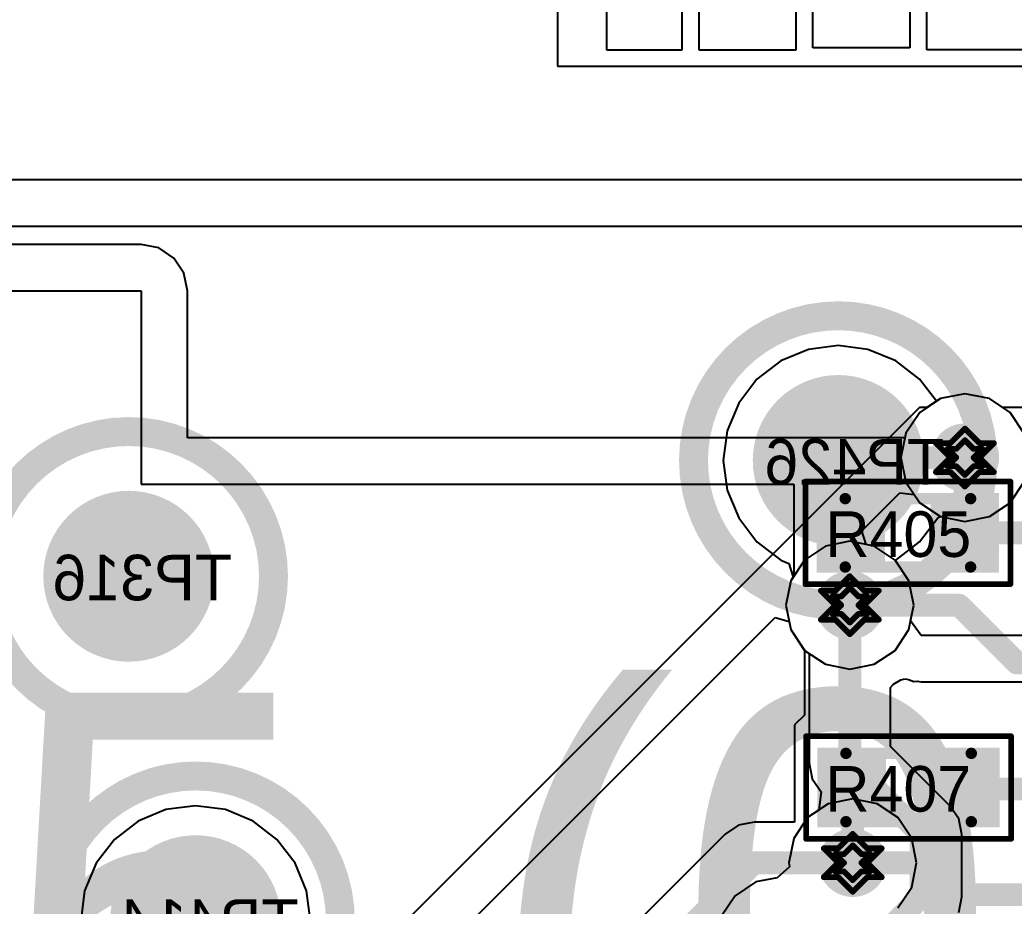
# Model space of a CAD drawing. Header units: millimetres. Extents: x 5 to 399, y 5 to 287.
# Drawn here: x 213.66 to 222.38, y 150.99 to 158.76 of the extents above; entities that cross this region are included whole.
import ezdxf

# ---------------------------------------------------------------- set-up
doc = ezdxf.new("R2010")
doc.units = ezdxf.units.MM
for name, color, linetype in [('BottomLayer', 5, 'Continuous'), ('BottomOverlay', 54, 'Continuous'), ('BottomPaste', 16, 'Continuous'), ('BottomSolder', 6, 'Continuous'), ('DrillDrawing', 1, 'Continuous'), ('DrillGuide', 244, 'Continuous'), ('Mechanical13', 56, 'Continuous'), ('Mechanical4', 56, 'Continuous'), ('MidLayer1', 16, 'Continuous'), ('MidLayer2', 76, 'Continuous'), ('MultiLayer', 9, 'Continuous'), ('TopLayer', 1, 'Continuous'), ('TopOverlay', 2, 'Continuous'), ('TopPaste', 8, 'Continuous'), ('TopSolder', 216, 'Continuous'), ('ViaHoleLayer', 16, 'Continuous')]:
    doc.layers.add(name, color=color, linetype=linetype)

# ---------------------------------------------------------------- blocks, each defined once
blk = doc.blocks.new('TP1_5MM_B_47')
at = {"layer": 'BottomLayer', "const_width": 0.7499985}
blk.add_lwpolyline([(-0.37499798, 0, 1), (0.37499798, 0, 1)], format="xyb", close=True, dxfattribs=at)
at = {"layer": 'BottomOverlay'}
for points, const_width in [([(1.27, 0, 1), (-1.27, 0, 1)], 0.254), ([(-1.3335, 0, 1), (-1.2065, 0, 1)], 0.127), ([(1.2065, 0, 1), (1.3335, 0, 1)], 0.127)]:
    blk.add_lwpolyline(points, format="xyb", close=True, dxfattribs=dict(at, const_width=const_width))
at = {"layer": 'BottomPaste', "const_width": 0.7499985}
blk.add_lwpolyline([(-0.37499798, 0, 1), (0.37499798, 0, 1)], format="xyb", close=True, dxfattribs=at)
at = {"layer": 'BottomSolder', "const_width": 0.7499985}
blk.add_lwpolyline([(-0.37499798, 0, 1), (0.37499798, 0, 1)], format="xyb", close=True, dxfattribs=at)
blk = doc.blocks.new('TP1_5MM_B_134')
at = {"layer": 'BottomLayer', "const_width": 0.7499985}
blk.add_lwpolyline([(-0.37499798, 0, 1), (0.37499798, 0, 1)], format="xyb", close=True, dxfattribs=at)
at = {"layer": 'BottomOverlay'}
for points, const_width in [([(1.27, 0, 1), (-1.27, 0, 1)], 0.254), ([(-1.3335, 0, 1), (-1.2065, 0, 1)], 0.127), ([(1.2065, 0, 1), (1.3335, 0, 1)], 0.127)]:
    blk.add_lwpolyline(points, format="xyb", close=True, dxfattribs=dict(at, const_width=const_width))
at = {"layer": 'BottomPaste', "const_width": 0.7499985}
blk.add_lwpolyline([(-0.37499798, 0, 1), (0.37499798, 0, 1)], format="xyb", close=True, dxfattribs=at)
at = {"layer": 'BottomSolder', "const_width": 0.7499985}
blk.add_lwpolyline([(-0.37499798, 0, 1), (0.37499798, 0, 1)], format="xyb", close=True, dxfattribs=at)
blk = doc.blocks.new('TP1_5MM_B_146')
at = {"layer": 'BottomLayer', "const_width": 0.7499985}
blk.add_lwpolyline([(-0.37499798, 0, 1), (0.37499798, 0, 1)], format="xyb", close=True, dxfattribs=at)
at = {"layer": 'BottomOverlay'}
for points, const_width in [([(1.27, 0, 1), (-1.27, 0, 1)], 0.254), ([(-1.3335, 0, 1), (-1.2065, 0, 1)], 0.127), ([(1.2065, 0, 1), (1.3335, 0, 1)], 0.127)]:
    blk.add_lwpolyline(points, format="xyb", close=True, dxfattribs=dict(at, const_width=const_width))
at = {"layer": 'BottomPaste', "const_width": 0.7499985}
blk.add_lwpolyline([(-0.37499798, 0, 1), (0.37499798, 0, 1)], format="xyb", close=True, dxfattribs=at)
at = {"layer": 'BottomSolder', "const_width": 0.7499985}
blk.add_lwpolyline([(-0.37499798, 0, 1), (0.37499798, 0, 1)], format="xyb", close=True, dxfattribs=at)
blk = doc.blocks.new('0402_R_248')
at = {"layer": 'Mechanical13', "const_width": 0.0999998}
for points in [[(0.55000144, 0.2999994), (-0.5499989, 0.30000194)], [(-0.5499989, 0.30000194), (-0.5499989, -0.29999686)], [(0.55000144, 0.2999994), (0.55000144, -0.29999432)], [(0.55000144, -0.29999432), (-0.5499989, -0.29999686)]]:
    blk.add_lwpolyline(points, dxfattribs=at)
at = {"layer": 'Mechanical13', "const_width": 0.0499999}
for points in [[(-0.57499758, 0.30000194, 1), (-0.52500022, 0.30000194, 1)], [(-0.57499758, 0.30000194, 1), (-0.52500022, 0.30000194, 1)], [(0.52500276, 0.2999994, 1), (0.57500012, 0.2999994, 1)], [(0.52500276, 0.2999994, 1), (0.57500012, 0.2999994, 1)], [(-0.57499758, -0.29999686, 1), (-0.52500022, -0.29999686, 1)], [(-0.57499758, -0.29999686, 1), (-0.52500022, -0.29999686, 1)], [(0.52500276, -0.29999432, 1), (0.57500012, -0.29999432, 1)], [(0.52500276, -0.29999432, 1), (0.57500012, -0.29999432, 1)]]:
    blk.add_lwpolyline(points, format="xyb", close=True, dxfattribs=at)
at = {"layer": 'TopLayer'}
for points in [[(-0.2499995, -0.29999686), (-0.2499995, 0.30000194), (-0.7499985, -0.29999686), (-0.7499985, 0.30000194)], [(0.75000104, -0.2999994), (0.75000104, 0.2999994), (0.25000204, -0.2999994), (0.25000204, 0.2999994)]]:
    blk.add_solid(points, dxfattribs=at)
at = {"layer": 'TopOverlay', "const_width": 0.0499999}
for points in [[(0.90000074, 0.4499991), (-0.90000074, 0.4499991)], [(-0.90000074, 0.4499991), (-0.90000074, -0.4499991)], [(0.90000074, 0.4499991), (0.90000074, -0.4499991)], [(0.90000074, -0.4499991), (-0.90000074, -0.4499991)]]:
    blk.add_lwpolyline(points, dxfattribs=at)
at = {"layer": 'TopOverlay', "const_width": 0.02499868}
for points in [[(-0.9125000799999999, 0.4499991, 1), (-0.8875014, 0.4499991, 1)], [(-0.9125000799999999, 0.4499991, 1), (-0.8875014, 0.4499991, 1)], [(0.8875014, 0.4499991, 1), (0.9125000799999999, 0.4499991, 1)], [(0.8875014, 0.4499991, 1), (0.9125000799999999, 0.4499991, 1)], [(-0.9125000799999999, -0.4499991, 1), (-0.8875014, -0.4499991, 1)], [(-0.9125000799999999, -0.4499991, 1), (-0.8875014, -0.4499991, 1)], [(0.8875014, -0.4499991, 1), (0.9125000799999999, -0.4499991, 1)], [(0.8875014, -0.4499991, 1), (0.9125000799999999, -0.4499991, 1)]]:
    blk.add_lwpolyline(points, format="xyb", close=True, dxfattribs=at)
at = {"layer": 'TopPaste'}
for points in [[(-0.2499995, -0.29999686), (-0.2499995, 0.30000194), (-0.7499985, -0.29999686), (-0.7499985, 0.30000194)], [(0.75000104, -0.2999994), (0.75000104, 0.2999994), (0.25000204, -0.2999994), (0.25000204, 0.2999994)]]:
    blk.add_solid(points, dxfattribs=at)
at = {"layer": 'TopSolder'}
for points in [[(-0.1999996, -0.34999676), (-0.1999996, 0.35000184), (-0.7999984, -0.34999676), (-0.7999984, 0.35000184)], [(0.8000009399999999, -0.3499993), (0.8000009399999999, 0.3499993), (0.20000214, -0.3499993), (0.20000214, 0.3499993)]]:
    blk.add_solid(points, dxfattribs=at)
blk = doc.blocks.new('0402_R_250')
at = {"layer": 'Mechanical13', "const_width": 0.0999998}
for points in [[(-0.5499989, 0.2999994), (-0.5499989, -0.29999432)], [(0.55000144, 0.2999994), (-0.5499989, 0.2999994)], [(0.55000144, 0.2999994), (0.55000144, -0.29999432)], [(0.55000144, -0.29999432), (-0.5499989, -0.29999432)]]:
    blk.add_lwpolyline(points, dxfattribs=at)
at = {"layer": 'Mechanical13', "const_width": 0.0499999}
for points in [[(-0.57499758, 0.2999994, 1), (-0.52500022, 0.2999994, 1)], [(-0.57499758, 0.2999994, 1), (-0.52500022, 0.2999994, 1)], [(0.52500276, 0.2999994, 1), (0.57500012, 0.2999994, 1)], [(0.52500276, 0.2999994, 1), (0.57500012, 0.2999994, 1)], [(-0.57499758, -0.29999432, 1), (-0.52500022, -0.29999432, 1)], [(-0.57499758, -0.29999432, 1), (-0.52500022, -0.29999432, 1)], [(0.52500276, -0.29999432, 1), (0.57500012, -0.29999432, 1)], [(0.52500276, -0.29999432, 1), (0.57500012, -0.29999432, 1)]]:
    blk.add_lwpolyline(points, format="xyb", close=True, dxfattribs=at)
at = {"layer": 'TopLayer'}
for points in [[(-0.2499995, -0.29999686), (-0.2499995, 0.30000194), (-0.7499985, -0.29999686), (-0.7499985, 0.30000194)], [(0.75000104, -0.2999994), (0.75000104, 0.2999994), (0.25000204, -0.2999994), (0.25000204, 0.2999994)]]:
    blk.add_solid(points, dxfattribs=at)
at = {"layer": 'TopOverlay', "const_width": 0.0499999}
for points in [[(0.90000074, 0.4499991), (-0.90000074, 0.44999656)], [(-0.90000074, 0.44999656), (-0.90000074, -0.4499991)], [(0.90000074, 0.4499991), (0.90000074, -0.4499991)], [(0.90000074, -0.4499991), (-0.90000074, -0.4499991)]]:
    blk.add_lwpolyline(points, dxfattribs=at)
at = {"layer": 'TopOverlay', "const_width": 0.02499868}
for points in [[(-0.9125000799999999, 0.44999656, 1), (-0.8875014, 0.44999656, 1)], [(-0.9125000799999999, 0.44999656, 1), (-0.8875014, 0.44999656, 1)], [(0.8875014, 0.4499991, 1), (0.9125000799999999, 0.4499991, 1)], [(0.8875014, 0.4499991, 1), (0.9125000799999999, 0.4499991, 1)], [(-0.9125000799999999, -0.4499991, 1), (-0.8875014, -0.4499991, 1)], [(-0.9125000799999999, -0.4499991, 1), (-0.8875014, -0.4499991, 1)], [(0.8875014, -0.4499991, 1), (0.9125000799999999, -0.4499991, 1)], [(0.8875014, -0.4499991, 1), (0.9125000799999999, -0.4499991, 1)]]:
    blk.add_lwpolyline(points, format="xyb", close=True, dxfattribs=at)
at = {"layer": 'TopPaste'}
for points in [[(-0.2499995, -0.29999686), (-0.2499995, 0.30000194), (-0.7499985, -0.29999686), (-0.7499985, 0.30000194)], [(0.75000104, -0.2999994), (0.75000104, 0.2999994), (0.25000204, -0.2999994), (0.25000204, 0.2999994)]]:
    blk.add_solid(points, dxfattribs=at)
at = {"layer": 'TopSolder'}
for points in [[(-0.1999996, -0.34999676), (-0.1999996, 0.35000184), (-0.7999984, -0.34999676), (-0.7999984, 0.35000184)], [(0.8000009399999999, -0.3499993), (0.8000009399999999, 0.3499993), (0.20000214, -0.3499993), (0.20000214, 0.3499993)]]:
    blk.add_solid(points, dxfattribs=at)
blk = doc.blocks.new('PQFN_8_MULTI_290')
at = {"layer": 'TopLayer'}
for p, q in [((2.66699746, 2.5859994), (-2.66700254, 2.58599686)), ((-2.66700254, 2.58599686), (-2.66699746, 1.77317654)), ((2.66699746, 1.7731994), (2.66699746, 2.5859994)), ((-2.66699746, 1.77317654), (-2.26059746, 1.77316638)), ((-2.26059746, 1.77316638), (-2.26063048, 1.44779238)), ((2.26059238, 1.77319686), (2.66699746, 1.7731994)), ((2.26059238, 1.44779746), (2.26059238, 1.77319686)), ((-2.26063048, 1.44779238), (-2.66700254, 1.4478)), ((-2.66700254, 1.4478), (-2.66700254, 0.78739746)), ((2.66699492, 1.4478), (2.26059238, 1.44779746)), ((2.66699238, 0.78739746), (2.66699492, 1.4478)), ((-2.66700254, 0.78739746), (-2.26057714, 0.78738222)), ((-2.26057714, 0.78738222), (-2.2604603, -0.50789332)), ((2.26059492, 0.78739492), (2.66699238, 0.78739746)), ((2.2606, -0.50800254), (2.26059492, 0.78739492)), ((-2.2604603, -0.50789332), (-2.61620254, -0.50788316)), ((-2.61620254, -0.50788316), (-2.61620254, -0.7620406399999999)), ((2.6162, -0.508), (2.2606, -0.50800254)), ((2.61619746, -0.7620025399999999), (2.6162, -0.508)), ((-2.61620254, -0.7620406399999999), (-2.26047046, -0.7620380999999999)), ((-2.26047046, -0.7620380999999999), (-2.26047046, -1.09217714)), ((2.26060508, -0.76200508), (2.61619746, -0.7620025399999999)), ((2.26060762, -1.09220508), (2.26060508, -0.76200508)), ((-2.26047046, -1.09217714), (-2.66700508, -1.0921746)), ((-2.66700508, -1.0921746), (-2.66700508, -1.75256952)), ((2.66696698, -1.09220508), (2.26060762, -1.09220508)), ((2.6669619, -1.75260254), (2.66696698, -1.09220508)), ((-2.66700508, -1.75256952), (-2.26046538, -1.75257206)), ((-2.26046538, -1.75257206), (-2.2604603, -2.03200254)), ((2.26052126, -2.03200254), (2.26052634, -1.75260762)), ((2.26052634, -1.75260762), (2.6669619, -1.75260254)), ((-2.2604603, -2.03200254), (2.26052126, -2.03200254))]:
    blk.add_line(p, q, dxfattribs=at)
for points in [[(-1.99999854, -1.74999904), (1.99999854, -1.74999904), (-1.99999854, 1.74999904), (1.99999854, 1.74999904)], [(-2.23000062, -4.10480002), (-1.57999938, -4.10480002), (-2.23000062, -2.85479998), (-1.57999938, -2.85479998)], [(-0.9600006199999999, -4.10480002), (-0.30999938, -4.10480002), (-0.9600006199999999, -2.85479998), (-0.30999938, -2.85479998)], [(0.30999938, -4.10480002), (0.9600006199999999, -4.10480002), (0.30999938, -2.85479998), (0.9600006199999999, -2.85479998)], [(2.23000062, -2.85479998), (1.57999938, -2.85479998), (2.23000062, -4.10480002), (1.57999938, -4.10480002)]]:
    blk.add_solid(points, dxfattribs=at)
at = {"layer": 'TopOverlay', "const_width": 0.127}
for points in [[(-2.4384, -2.2098), (-2.4384, -2.667)], [(2.4384, -2.2098), (2.4384, -2.667)], [(-1.9812, -2.667), (-2.4384, -2.667)], [(2.4384, -2.667), (1.9812, -2.667)]]:
    blk.add_lwpolyline(points, dxfattribs=at)
at = {"layer": 'TopOverlay', "const_width": 0.0635}
for points in [[(-2.47015, -2.2098, 1), (-2.40665, -2.2098, 1)], [(2.40665, -2.2098, 1), (2.47015, -2.2098, 1)], [(-2.47015, -2.667, 1), (-2.40665, -2.667, 1)], [(-2.47015, -2.667, 1), (-2.40665, -2.667, 1)], [(-2.01295, -2.667, 1), (-1.94945, -2.667, 1)], [(1.94945, -2.667, 1), (2.01295, -2.667, 1)], [(2.40665, -2.667, 1), (2.47015, -2.667, 1)], [(2.40665, -2.667, 1), (2.47015, -2.667, 1)]]:
    blk.add_lwpolyline(points, format="xyb", close=True, dxfattribs=at)
at = {"layer": 'TopPaste'}
for p, q in [((0.57500012, 1.59440372), (0.57500012, 2.44440456)), ((0.57500012, 2.44440456), (1.42500096, 2.44440456)), ((1.42500096, 2.44440456), (1.42500096, 1.59440372)), ((1.57500066, 1.59440372), (1.57500066, 2.44440456)), ((1.57500066, 2.44440456), (2.2352, 2.44440456)), ((2.2352, 2.44440456), (2.2352, 1.59440372)), ((-1.57500066, 2.44200426), (-2.2352, 2.44200426)), ((-2.2352, 2.44200426), (-2.2352, 1.59200342)), ((-1.57500066, 1.59200342), (-1.57500066, 2.44200426)), ((-1.42499842, 1.59200342), (-1.42499842, 2.44200426)), ((-1.42499842, 2.44200426), (-0.57499758, 2.44200426)), ((-0.57499758, 2.44200426), (-0.57499758, 1.59200342)), ((-0.4250004199999999, 1.5750032), (-0.4250004199999999, 2.42500404)), ((-0.4250004199999999, 2.42500404), (0.4250004199999999, 2.42500404)), ((0.4250004199999999, 2.42500404), (0.4250004199999999, 1.5750032)), ((-2.2352, 1.59200342), (-1.57500066, 1.59200342)), ((-0.57499758, 1.59200342), (-1.42499842, 1.59200342)), ((0.4250004199999999, 1.5750032), (-0.4250004199999999, 1.5750032)), ((1.42500096, 1.59440372), (0.57500012, 1.59440372)), ((2.2352, 1.59440372), (1.57500066, 1.59440372)), ((-1.57500066, 1.47440396), (-2.2352, 1.47440396)), ((-2.2352, 1.47440396), (-2.2352, 0.62440312)), ((-1.57500066, 0.62440312), (-1.57500066, 1.47440396)), ((-1.4250035, 1.42500096), (-0.5750026599999999, 1.42500096)), ((-1.4250035, 0.57500012), (-1.4250035, 1.42500096)), ((-0.5750026599999999, 1.42500096), (-0.5750026599999999, 0.57500012)), ((-0.42500296, 1.44440148), (0.4249978799999999, 1.44440148)), ((-0.42500296, 0.59440064), (-0.42500296, 1.44440148)), ((0.4249978799999999, 1.44440148), (0.4249978799999999, 0.59440064)), ((0.57499758, 1.44440148), (1.42499842, 1.44440148)), ((0.57499758, 0.59440064), (0.57499758, 1.44440148)), ((1.42499842, 1.44440148), (1.42499842, 0.59440064)), ((1.57500066, 0.5750026599999999), (1.57500066, 1.4250035)), ((1.57500066, 1.4250035), (2.2352, 1.4250035)), ((2.2352, 1.4250035), (2.2352, 0.5750026599999999)), ((-2.2352, 0.62440312), (-1.57500066, 0.62440312)), ((-0.5750026599999999, 0.57500012), (-1.4250035, 0.57500012)), ((0.4249978799999999, 0.59440064), (-0.42500296, 0.59440064)), ((1.42499842, 0.59440064), (0.57499758, 0.59440064)), ((2.2352, 0.5750026599999999), (1.57500066, 0.5750026599999999)), ((-1.57500066, 0.42500296), (-2.2352, 0.42500296)), ((-2.2352, 0.42500296), (-2.2352, -0.4249978799999999)), ((-1.57500066, -0.4249978799999999), (-1.57500066, 0.42500296)), ((-1.4250035, 0.4250004199999999), (-0.5750026599999999, 0.4250004199999999)), ((-1.4250035, -0.4250004199999999), (-1.4250035, 0.4250004199999999)), ((-0.5750026599999999, 0.4250004199999999), (-0.5750026599999999, -0.4250004199999999)), ((-0.42500296, 0.4250004199999999), (0.4249978799999999, 0.4250004199999999)), ((-0.42500296, -0.4250004199999999), (-0.42500296, 0.4250004199999999)), ((0.4249978799999999, 0.4250004199999999), (0.4249978799999999, -0.4250004199999999)), ((0.57499758, 0.4250004199999999), (1.42499842, 0.4250004199999999)), ((0.57499758, -0.4250004199999999), (0.57499758, 0.4250004199999999)), ((1.42499842, 0.4250004199999999), (1.42499842, -0.4250004199999999)), ((1.57500066, -0.4249978799999999), (1.57500066, 0.42500296)), ((1.57500066, 0.42500296), (2.2352, 0.42500296)), ((2.2352, 0.42500296), (2.2352, -0.4249978799999999)), ((-2.2352, -0.4249978799999999), (-1.57500066, -0.4249978799999999)), ((-0.5750026599999999, -0.4250004199999999), (-1.4250035, -0.4250004199999999)), ((0.4249978799999999, -0.4250004199999999), (-0.42500296, -0.4250004199999999)), ((1.42499842, -0.4250004199999999), (0.57499758, -0.4250004199999999)), ((2.2352, -0.4249978799999999), (1.57500066, -0.4249978799999999)), ((-1.57500066, -0.57499504), (-2.2352, -0.57499504)), ((-2.2352, -0.57499504), (-2.2352, -1.42499588)), ((-1.57500066, -1.42499588), (-1.57500066, -0.57499504)), ((-1.4250035, -0.57500012), (-0.5750026599999999, -0.57500012)), ((-1.4250035, -1.42500096), (-1.4250035, -0.57500012)), ((-0.5750026599999999, -0.57500012), (-0.5750026599999999, -1.42500096)), ((-0.42500296, -0.57500012), (0.4249978799999999, -0.57500012)), ((-0.42500296, -1.42500096), (-0.42500296, -0.57500012)), ((0.4249978799999999, -0.57500012), (0.4249978799999999, -1.42500096)), ((0.57499758, -0.57500012), (1.42499842, -0.57500012)), ((0.57499758, -1.42500096), (0.57499758, -0.57500012)), ((1.42499842, -0.57500012), (1.42499842, -1.42500096)), ((1.57500066, -1.42499588), (1.57500066, -0.57499504)), ((1.57500066, -0.57499504), (2.2352, -0.57499504)), ((2.2352, -0.57499504), (2.2352, -1.42499588)), ((-2.2352, -1.42499588), (-1.57500066, -1.42499588)), ((-0.5750026599999999, -1.42500096), (-1.4250035, -1.42500096)), ((0.4249978799999999, -1.42500096), (-0.42500296, -1.42500096)), ((1.42499842, -1.42500096), (0.57499758, -1.42500096)), ((2.2352, -1.42499588), (1.57500066, -1.42499588)), ((-1.57500066, -1.57499812), (-2.2352, -1.57499812)), ((-2.2352, -1.57499812), (-2.2352, -2.0066)), ((-1.57500066, -2.0066), (-1.57500066, -1.57499812)), ((-0.5750026599999999, -1.57499812), (-1.4250035, -1.57499812)), ((-1.4250035, -1.57499812), (-1.4250035, -2.0066)), ((-0.5750026599999999, -2.0066), (-0.5750026599999999, -1.57499812)), ((0.4249978799999999, -1.57499812), (-0.42500296, -1.57499812)), ((-0.42500296, -1.57499812), (-0.42500296, -2.0066)), ((0.4249978799999999, -2.0066), (0.4249978799999999, -1.57499812)), ((1.42499842, -1.57499812), (0.57499758, -1.57499812)), ((0.57499758, -1.57499812), (0.57499758, -2.0066)), ((1.42499842, -2.0066), (1.42499842, -1.57499812)), ((1.57500066, -2.0066), (1.57500066, -1.57499812)), ((1.57500066, -1.57499812), (2.2352, -1.57499812)), ((2.2352, -1.57499812), (2.2352, -2.0066)), ((-2.2352, -2.0066), (-1.57500066, -2.0066)), ((-1.4250035, -2.0066), (-0.5750026599999999, -2.0066)), ((-0.42500296, -2.0066), (0.4249978799999999, -2.0066)), ((0.57499758, -2.0066), (1.42499842, -2.0066)), ((2.2352, -2.0066), (1.57500066, -2.0066))]:
    blk.add_line(p, q, dxfattribs=at)
for points in [[(-2.20000068, -4.074800079999999), (-1.60999932, -4.074800079999999), (-2.20000068, -2.88479992), (-1.60999932, -2.88479992)], [(-0.9300006799999999, -4.074800079999999), (-0.33999932, -4.074800079999999), (-0.9300006799999999, -2.88479992), (-0.33999932, -2.88479992)], [(0.33999932, -4.074800079999999), (0.9300006799999999, -4.074800079999999), (0.33999932, -2.88479992), (0.9300006799999999, -2.88479992)], [(2.20000068, -2.88479992), (1.60999932, -2.88479992), (2.20000068, -4.074800079999999), (1.60999932, -4.074800079999999)]]:
    blk.add_solid(points, dxfattribs=at)
at = {"layer": 'TopSolder'}
for points in [[(-1.99999854, -1.74999904), (1.99999854, -1.74999904), (-1.99999854, 1.74999904), (1.99999854, 1.74999904)], [(-2.28000052, -4.154799919999999), (-1.52999948, -4.154799919999999), (-2.28000052, -2.80480008), (-1.52999948, -2.80480008)], [(-1.01000052, -4.154799919999999), (-0.25999948, -4.154799919999999), (-1.01000052, -2.80480008), (-0.25999948, -2.80480008)], [(0.25999948, -4.154799919999999), (1.01000052, -4.154799919999999), (0.25999948, -2.80480008), (1.01000052, -2.80480008)], [(2.28000052, -2.80480008), (1.52999948, -2.80480008), (2.28000052, -4.154799919999999), (1.52999948, -4.154799919999999)]]:
    blk.add_solid(points, dxfattribs=at)

msp = doc.modelspace()

# ---------------------------------------------------------------- linework, layer by layer
at = {"layer": 'BottomLayer'}
for p, q in [((239.17679622, 157.36118896), (211.92403132, 157.36119404)), ((211.92403132, 156.95335894), (234.71240078, 156.95335386)), ((220.83799876, 155.90602296), (220.57694772, 155.87165422)), ((221.0990498, 155.87165422), (220.83799876, 155.90602296)), ((220.57694772, 155.87165422), (220.3336843, 155.77089242)), ((221.34231322, 155.77089242), (221.0990498, 155.87165422)), ((220.3336843, 155.77089242), (220.12479216, 155.61060318)), ((221.55120536, 155.61060318), (221.34231322, 155.77089242)), ((220.12479216, 155.61060318), (219.96450292, 155.4017085)), ((221.69950834, 155.4173295), (221.55120536, 155.61060318)), ((221.94936814, 155.48357524), (221.73476862, 155.440888)), ((222.16396766, 155.440888), (221.94936814, 155.48357524)), ((219.96450292, 155.4017085), (219.86374112, 155.15844762)), ((221.73476862, 155.440888), (221.69950834, 155.4173295)), ((222.34589516, 155.31932868), (222.16396766, 155.440888)), ((222.46745448, 155.13740118), (222.34589516, 155.31932868)), ((219.86374112, 155.15844762), (219.82937238, 154.89739658)), ((219.82937238, 154.89739658), (219.86374112, 154.63634554)), ((222.34589516, 154.52627464), (222.46745448, 154.70820214)), ((219.86374112, 154.63634554), (219.96450292, 154.39308466)), ((222.16396766, 154.40471532), (222.34589516, 154.52627464)), ((219.96450292, 154.39308466), (220.12479216, 154.18418998)), ((221.55120536, 154.18418998), (221.7114946, 154.39308466)), ((221.7114946, 154.39308466), (221.71365868, 154.39830944)), ((221.71365868, 154.39830944), (221.73477116, 154.40471532)), ((221.73477116, 154.40471532), (221.94936814, 154.36202808)), ((221.94936814, 154.36202808), (222.16396766, 154.40471532)), ((220.12479216, 154.18418998), (220.3336843, 154.02390074)), ((221.34231576, 154.02390074), (221.55120536, 154.18418998)), ((220.3336843, 154.02390074), (220.40519292, 153.9942818)), ((220.40519292, 153.9942818), (220.44206102, 153.87274788)), ((221.3403879, 154.01754566), (221.34231576, 154.02390074)), ((221.4576851, 153.8419961), (221.3403879, 154.01754566)), ((220.42151242, 153.8419961), (220.37882518, 153.62739658)), ((220.44206102, 153.87274788), (220.42151242, 153.8419961)), ((221.50037234, 153.62739658), (221.4576851, 153.8419961)), ((220.37882518, 153.62739658), (220.42151242, 153.41279706)), ((221.47280318, 153.4887964), (221.50037234, 153.62739658)), ((221.56472324, 153.36179386), (221.47280318, 153.4887964)), ((220.42151242, 153.41279706), (220.54307174, 153.23086956)), ((223.33376974, 153.36179386), (221.56472324, 153.36179386)), ((220.54307174, 153.23086956), (220.58274146, 153.20436212)), ((220.58274146, 153.20436212), (220.58274146, 152.24072168)), ((221.29645606, 152.9049901), (221.32164016, 152.93402484)), ((221.32164016, 152.93402484), (221.38653208, 152.97204356)), ((221.38653208, 152.97204356), (221.4234586, 152.98205624)), ((221.4234586, 152.98205624), (221.45544228, 152.97569608)), ((221.45544228, 152.97569608), (221.50018946, 152.95909464)), ((221.50018946, 152.95909464), (221.53276496, 152.96031638)), ((221.53276496, 152.96031638), (221.56472324, 152.95395876)), ((221.56472324, 152.95395876), (223.2394824, 152.95395876)), ((221.29645606, 152.38853698), (221.29645606, 152.9049901)), ((221.81733386, 151.86765918), (221.29645606, 152.38853698)), ((220.58274146, 152.24072168), (220.60990676, 152.10415858)), ((220.60990676, 152.10415858), (220.68726246, 151.98838792)), ((220.68726246, 151.98838792), (220.66692976, 151.8291096)), ((214.93814772, 151.83305422), (214.6948843, 151.73229242)), ((215.19919876, 151.86742296), (214.93814772, 151.83305422)), ((215.4602498, 151.83305422), (215.19919876, 151.86742296)), ((215.70351322, 151.73229242), (215.4602498, 151.83305422)), ((220.66692976, 151.8291096), (220.56847174, 151.7633236)), ((221.89468956, 151.75188598), (221.81733386, 151.86765918)), ((214.6948843, 151.73229242), (214.48599216, 151.57200318)), ((215.91240536, 151.57200318), (215.70351322, 151.73229242)), ((220.56847174, 151.7633236), (220.44691242, 151.5813961)), ((221.92185486, 151.61532288), (221.89468956, 151.75188598)), ((214.48599216, 151.57200318), (214.32570292, 151.3631085)), ((216.0726946, 151.3631085), (215.91240536, 151.57200318)), ((220.44691242, 151.5813961), (220.40422518, 151.36679658)), ((221.92185486, 151.06747028), (221.92185486, 151.61532288)), ((214.32570292, 151.3631085), (214.22494112, 151.11984762)), ((216.1734564, 151.11984762), (216.0726946, 151.3631085)), ((220.40422518, 151.36679658), (220.41128384, 151.33131278)), ((220.41128384, 151.33131278), (220.30076336, 151.23595356)), ((220.11539924, 151.19908292), (219.93347174, 151.0775236)), ((220.30076336, 151.23595356), (220.11539924, 151.19908292)), ((214.22494112, 151.11984762), (214.19057238, 150.85879658)), ((216.20782514, 150.85879658), (216.1734564, 151.11984762)), ((219.93347174, 151.0775236), (219.81191242, 150.8955961)), ((221.89468956, 150.93090718), (221.92185486, 151.06747028))]:
    msp.add_line(p, q, dxfattribs=at)
for points, const_width in [([(221.79936844, 154.92280166, 1), (222.09936784, 154.92280166, 1)], 0.2999994), ([(220.88959886, 154.89739658, 1), (220.98959866, 154.89739658, 1)], 0.0999998), ([(220.91500394, 154.92280166, 1), (221.01500374, 154.92280166, 1)], 0.0999998), ([(220.91500394, 154.92280166, 1), (221.01500374, 154.92280166, 1)], 0.0999998), ([(221.89936824, 154.92280166, 1), (221.99936804, 154.92280166, 1)], 0.0999998), ([(220.78959906, 153.62739658, 1), (221.08959846, 153.62739658, 1)], 0.2999994), ([(220.88959886, 153.62739658, 1), (220.98959866, 153.62739658, 1)], 0.0999998), ([(220.88959886, 152.24072168, 1), (220.98959866, 152.24072168, 1)], 0.0999998), ([(220.88959886, 152.24072168, 1), (220.98959866, 152.24072168, 1)], 0.0999998), ([(221.51499766, 151.61532288, 1), (221.61499746, 151.61532288, 1)], 0.0999998), ([(221.51499766, 151.61532288, 1), (221.61499746, 151.61532288, 1)], 0.0999998), ([(220.81499906, 151.36679658, 1), (221.11499846, 151.36679658, 1)], 0.2999994), ([(221.51499766, 151.06747028, 1), (221.61499746, 151.06747028, 1)], 0.0999998), ([(221.51499766, 151.06747028, 1), (221.61499746, 151.06747028, 1)], 0.0999998)]:
    msp.add_lwpolyline(points, format="xyb", close=True, dxfattribs=dict(at, const_width=const_width))
at = {"layer": 'BottomLayer', "const_width": 0.1999996}
for points in [[(220.93959876, 154.89739658), (220.96500384, 154.92280166)], [(220.96500384, 154.92280166), (221.94936814, 154.92280166)], [(220.93959876, 152.24072168), (220.93959876, 153.62739658)], [(220.93959876, 152.24072168), (221.56499756, 151.61532288)], [(221.56499756, 151.06747028), (221.56499756, 151.61532288)], [(220.57852506, 150.08099778), (221.56499756, 151.06747028)]]:
    msp.add_lwpolyline(points, dxfattribs=at)
at = {"layer": 'DrillDrawing', "const_width": 0.0508}
for points in [[(221.82236814, 155.04980166), (221.94936814, 155.17680166)], [(221.94936814, 155.17680166), (222.07636814, 155.04980166)], [(221.69536814, 155.04980166), (221.82236814, 154.92280166)], [(221.69536814, 155.04980166), (221.82236814, 155.04980166)], [(221.87316814, 154.99900166), (221.94936814, 155.07520166)], [(221.94936814, 155.07520166), (222.02556814, 154.99900166)], [(222.07636814, 155.04980166), (222.20336814, 155.04980166)], [(222.07636814, 154.92280166), (222.20336814, 155.04980166)], [(221.69536814, 154.79580166), (221.82236814, 154.92280166)], [(221.79696814, 154.99900166), (221.87316814, 154.92280166)], [(221.79696814, 154.99900166), (221.87316814, 154.99900166)], [(221.79696814, 154.84660166), (221.87316814, 154.92280166)], [(222.02556814, 154.99900166), (222.10176814, 154.99900166)], [(222.02556814, 154.92280166), (222.10176814, 154.99900166)], [(222.02556814, 154.92280166), (222.10176814, 154.84660166)], [(222.07636814, 154.92280166), (222.20336814, 154.79580166)], [(221.79696814, 154.84660166), (221.87316814, 154.84660166)], [(221.87316814, 154.84660166), (221.94936814, 154.77040166)], [(221.94936814, 154.77040166), (222.02556814, 154.84660166)], [(222.02556814, 154.84660166), (222.10176814, 154.84660166)], [(221.69536814, 154.79580166), (221.82236814, 154.79580166)], [(221.82236814, 154.79580166), (221.94936814, 154.66880166)], [(221.94936814, 154.66880166), (222.07636814, 154.79580166)], [(222.07636814, 154.79580166), (222.20336814, 154.79580166)], [(220.81259876, 153.75439658), (220.93959876, 153.88139658)], [(220.93959876, 153.88139658), (221.06659876, 153.75439658)], [(220.68559876, 153.75439658), (220.81259876, 153.62739658)], [(220.68559876, 153.75439658), (220.81259876, 153.75439658)], [(220.78719876, 153.70359658), (220.86339876, 153.62739658)], [(220.78719876, 153.70359658), (220.86339876, 153.70359658)], [(220.86339876, 153.70359658), (220.93959876, 153.77979658)], [(220.93959876, 153.77979658), (221.01579876, 153.70359658)], [(221.01579876, 153.70359658), (221.09199876, 153.70359658)], [(221.01579876, 153.62739658), (221.09199876, 153.70359658)], [(221.06659876, 153.75439658), (221.19359876, 153.75439658)], [(221.06659876, 153.62739658), (221.19359876, 153.75439658)], [(220.68559876, 153.50039658), (220.81259876, 153.62739658)], [(220.78719876, 153.55119658), (220.86339876, 153.62739658)], [(221.01579876, 153.62739658), (221.09199876, 153.55119658)], [(221.06659876, 153.62739658), (221.19359876, 153.50039658)], [(220.78719876, 153.55119658), (220.86339876, 153.55119658)], [(220.86339876, 153.55119658), (220.93959876, 153.47499658)], [(220.93959876, 153.47499658), (221.01579876, 153.55119658)], [(221.01579876, 153.55119658), (221.09199876, 153.55119658)], [(220.68559876, 153.50039658), (220.81259876, 153.50039658)], [(220.81259876, 153.50039658), (220.93959876, 153.37339658)], [(220.93959876, 153.37339658), (221.06659876, 153.50039658)], [(221.06659876, 153.50039658), (221.19359876, 153.50039658)], [(220.83799876, 151.49379658), (220.96499876, 151.62079658)], [(220.96499876, 151.62079658), (221.09199876, 151.49379658)], [(220.88879876, 151.44299658), (220.96499876, 151.51919658)], [(220.96499876, 151.51919658), (221.04119876, 151.44299658)], [(220.71099876, 151.49379658), (220.83799876, 151.36679658)], [(220.71099876, 151.49379658), (220.83799876, 151.49379658)], [(220.81259876, 151.44299658), (220.88879876, 151.36679658)], [(220.81259876, 151.44299658), (220.88879876, 151.44299658)], [(221.04119876, 151.44299658), (221.11739876, 151.44299658)], [(221.04119876, 151.36679658), (221.11739876, 151.44299658)], [(221.09199876, 151.49379658), (221.21899876, 151.49379658)], [(221.09199876, 151.36679658), (221.21899876, 151.49379658)], [(220.71099876, 151.23979658), (220.83799876, 151.36679658)], [(220.81259876, 151.29059658), (220.88879876, 151.36679658)], [(221.04119876, 151.36679658), (221.11739876, 151.29059658)], [(221.09199876, 151.36679658), (221.21899876, 151.23979658)], [(220.81259876, 151.29059658), (220.88879876, 151.29059658)], [(220.88879876, 151.29059658), (220.96499876, 151.21439658)], [(220.96499876, 151.21439658), (221.04119876, 151.29059658)], [(221.04119876, 151.29059658), (221.11739876, 151.29059658)], [(220.71099876, 151.23979658), (220.83799876, 151.23979658)], [(220.83799876, 151.23979658), (220.96499876, 151.11279658)], [(220.96499876, 151.11279658), (221.09199876, 151.23979658)], [(221.09199876, 151.23979658), (221.21899876, 151.23979658)]]:
    msp.add_lwpolyline(points, dxfattribs=at)
at = {"layer": 'DrillDrawing', "const_width": 0.0254}
for points in [[(221.93666814, 155.17680166, 1), (221.96206814, 155.17680166, 1)], [(221.93666814, 155.17680166, 1), (221.96206814, 155.17680166, 1)], [(221.68266814, 155.04980166, 1), (221.70806814, 155.04980166, 1)], [(221.68266814, 155.04980166, 1), (221.70806814, 155.04980166, 1)], [(221.80966814, 155.04980166, 1), (221.83506814, 155.04980166, 1)], [(221.80966814, 155.04980166, 1), (221.83506814, 155.04980166, 1)], [(221.93666814, 155.07520166, 1), (221.96206814, 155.07520166, 1)], [(221.93666814, 155.07520166, 1), (221.96206814, 155.07520166, 1)], [(222.06366814, 155.04980166, 1), (222.08906814, 155.04980166, 1)], [(222.06366814, 155.04980166, 1), (222.08906814, 155.04980166, 1)], [(222.19066814, 155.04980166, 1), (222.21606814, 155.04980166, 1)], [(222.19066814, 155.04980166, 1), (222.21606814, 155.04980166, 1)], [(221.78426814, 154.99900166, 1), (221.80966814, 154.99900166, 1)], [(221.78426814, 154.99900166, 1), (221.80966814, 154.99900166, 1)], [(221.80966814, 154.92280166, 1), (221.83506814, 154.92280166, 1)], [(221.80966814, 154.92280166, 1), (221.83506814, 154.92280166, 1)], [(221.86046814, 154.99900166, 1), (221.88586814, 154.99900166, 1)], [(221.86046814, 154.99900166, 1), (221.88586814, 154.99900166, 1)], [(221.86046814, 154.92280166, 1), (221.88586814, 154.92280166, 1)], [(221.86046814, 154.92280166, 1), (221.88586814, 154.92280166, 1)], [(222.01286814, 154.99900166, 1), (222.03826814, 154.99900166, 1)], [(222.01286814, 154.99900166, 1), (222.03826814, 154.99900166, 1)], [(222.01286814, 154.92280166, 1), (222.03826814, 154.92280166, 1)], [(222.01286814, 154.92280166, 1), (222.03826814, 154.92280166, 1)], [(222.06366814, 154.92280166, 1), (222.08906814, 154.92280166, 1)], [(222.06366814, 154.92280166, 1), (222.08906814, 154.92280166, 1)], [(222.08906814, 154.99900166, 1), (222.11446814, 154.99900166, 1)], [(222.08906814, 154.99900166, 1), (222.11446814, 154.99900166, 1)], [(221.78426814, 154.84660166, 1), (221.80966814, 154.84660166, 1)], [(221.78426814, 154.84660166, 1), (221.80966814, 154.84660166, 1)], [(221.86046814, 154.84660166, 1), (221.88586814, 154.84660166, 1)], [(221.86046814, 154.84660166, 1), (221.88586814, 154.84660166, 1)], [(222.01286814, 154.84660166, 1), (222.03826814, 154.84660166, 1)], [(222.01286814, 154.84660166, 1), (222.03826814, 154.84660166, 1)], [(222.08906814, 154.84660166, 1), (222.11446814, 154.84660166, 1)], [(222.08906814, 154.84660166, 1), (222.11446814, 154.84660166, 1)], [(221.68266814, 154.79580166, 1), (221.70806814, 154.79580166, 1)], [(221.68266814, 154.79580166, 1), (221.70806814, 154.79580166, 1)], [(221.80966814, 154.79580166, 1), (221.83506814, 154.79580166, 1)], [(221.80966814, 154.79580166, 1), (221.83506814, 154.79580166, 1)], [(221.93666814, 154.77040166, 1), (221.96206814, 154.77040166, 1)], [(221.93666814, 154.77040166, 1), (221.96206814, 154.77040166, 1)], [(222.06366814, 154.79580166, 1), (222.08906814, 154.79580166, 1)], [(222.06366814, 154.79580166, 1), (222.08906814, 154.79580166, 1)], [(222.19066814, 154.79580166, 1), (222.21606814, 154.79580166, 1)], [(222.19066814, 154.79580166, 1), (222.21606814, 154.79580166, 1)], [(221.93666814, 154.66880166, 1), (221.96206814, 154.66880166, 1)], [(221.93666814, 154.66880166, 1), (221.96206814, 154.66880166, 1)], [(220.92689876, 153.88139658, 1), (220.95229876, 153.88139658, 1)], [(220.92689876, 153.88139658, 1), (220.95229876, 153.88139658, 1)], [(220.67289876, 153.75439658, 1), (220.69829876, 153.75439658, 1)], [(220.67289876, 153.75439658, 1), (220.69829876, 153.75439658, 1)], [(220.77449876, 153.70359658, 1), (220.79989876, 153.70359658, 1)], [(220.77449876, 153.70359658, 1), (220.79989876, 153.70359658, 1)], [(220.79989876, 153.75439658, 1), (220.82529876, 153.75439658, 1)], [(220.79989876, 153.75439658, 1), (220.82529876, 153.75439658, 1)], [(220.85069876, 153.70359658, 1), (220.87609876, 153.70359658, 1)], [(220.85069876, 153.70359658, 1), (220.87609876, 153.70359658, 1)], [(220.92689876, 153.77979658, 1), (220.95229876, 153.77979658, 1)], [(220.92689876, 153.77979658, 1), (220.95229876, 153.77979658, 1)], [(221.00309876, 153.70359658, 1), (221.02849876, 153.70359658, 1)], [(221.00309876, 153.70359658, 1), (221.02849876, 153.70359658, 1)], [(221.05389876, 153.75439658, 1), (221.07929876, 153.75439658, 1)], [(221.05389876, 153.75439658, 1), (221.07929876, 153.75439658, 1)], [(221.07929876, 153.70359658, 1), (221.10469876, 153.70359658, 1)], [(221.07929876, 153.70359658, 1), (221.10469876, 153.70359658, 1)], [(221.18089876, 153.75439658, 1), (221.20629876, 153.75439658, 1)], [(221.18089876, 153.75439658, 1), (221.20629876, 153.75439658, 1)], [(220.79989876, 153.62739658, 1), (220.82529876, 153.62739658, 1)], [(220.79989876, 153.62739658, 1), (220.82529876, 153.62739658, 1)], [(220.85069876, 153.62739658, 1), (220.87609876, 153.62739658, 1)], [(220.85069876, 153.62739658, 1), (220.87609876, 153.62739658, 1)], [(221.00309876, 153.62739658, 1), (221.02849876, 153.62739658, 1)], [(221.00309876, 153.62739658, 1), (221.02849876, 153.62739658, 1)], [(221.05389876, 153.62739658, 1), (221.07929876, 153.62739658, 1)], [(221.05389876, 153.62739658, 1), (221.07929876, 153.62739658, 1)], [(220.77449876, 153.55119658, 1), (220.79989876, 153.55119658, 1)], [(220.77449876, 153.55119658, 1), (220.79989876, 153.55119658, 1)], [(220.85069876, 153.55119658, 1), (220.87609876, 153.55119658, 1)], [(220.85069876, 153.55119658, 1), (220.87609876, 153.55119658, 1)], [(221.00309876, 153.55119658, 1), (221.02849876, 153.55119658, 1)], [(221.00309876, 153.55119658, 1), (221.02849876, 153.55119658, 1)], [(221.07929876, 153.55119658, 1), (221.10469876, 153.55119658, 1)], [(221.07929876, 153.55119658, 1), (221.10469876, 153.55119658, 1)], [(220.67289876, 153.50039658, 1), (220.69829876, 153.50039658, 1)], [(220.67289876, 153.50039658, 1), (220.69829876, 153.50039658, 1)], [(220.79989876, 153.50039658, 1), (220.82529876, 153.50039658, 1)], [(220.79989876, 153.50039658, 1), (220.82529876, 153.50039658, 1)], [(220.92689876, 153.47499658, 1), (220.95229876, 153.47499658, 1)], [(220.92689876, 153.47499658, 1), (220.95229876, 153.47499658, 1)], [(221.05389876, 153.50039658, 1), (221.07929876, 153.50039658, 1)], [(221.05389876, 153.50039658, 1), (221.07929876, 153.50039658, 1)], [(221.18089876, 153.50039658, 1), (221.20629876, 153.50039658, 1)], [(221.18089876, 153.50039658, 1), (221.20629876, 153.50039658, 1)], [(220.92689876, 153.37339658, 1), (220.95229876, 153.37339658, 1)], [(220.92689876, 153.37339658, 1), (220.95229876, 153.37339658, 1)], [(220.95229876, 151.62079658, 1), (220.97769876, 151.62079658, 1)], [(220.95229876, 151.62079658, 1), (220.97769876, 151.62079658, 1)], [(220.95229876, 151.51919658, 1), (220.97769876, 151.51919658, 1)], [(220.95229876, 151.51919658, 1), (220.97769876, 151.51919658, 1)], [(220.69829876, 151.49379658, 1), (220.72369876, 151.49379658, 1)], [(220.69829876, 151.49379658, 1), (220.72369876, 151.49379658, 1)], [(220.79989876, 151.44299658, 1), (220.82529876, 151.44299658, 1)], [(220.79989876, 151.44299658, 1), (220.82529876, 151.44299658, 1)], [(220.82529876, 151.49379658, 1), (220.85069876, 151.49379658, 1)], [(220.82529876, 151.49379658, 1), (220.85069876, 151.49379658, 1)], [(220.87609876, 151.44299658, 1), (220.90149876, 151.44299658, 1)], [(220.87609876, 151.44299658, 1), (220.90149876, 151.44299658, 1)], [(221.02849876, 151.44299658, 1), (221.05389876, 151.44299658, 1)], [(221.02849876, 151.44299658, 1), (221.05389876, 151.44299658, 1)], [(221.07929876, 151.49379658, 1), (221.10469876, 151.49379658, 1)], [(221.07929876, 151.49379658, 1), (221.10469876, 151.49379658, 1)], [(221.10469876, 151.44299658, 1), (221.13009876, 151.44299658, 1)], [(221.10469876, 151.44299658, 1), (221.13009876, 151.44299658, 1)], [(221.20629876, 151.49379658, 1), (221.23169876, 151.49379658, 1)], [(221.20629876, 151.49379658, 1), (221.23169876, 151.49379658, 1)], [(220.82529876, 151.36679658, 1), (220.85069876, 151.36679658, 1)], [(220.82529876, 151.36679658, 1), (220.85069876, 151.36679658, 1)], [(220.87609876, 151.36679658, 1), (220.90149876, 151.36679658, 1)], [(220.87609876, 151.36679658, 1), (220.90149876, 151.36679658, 1)], [(221.02849876, 151.36679658, 1), (221.05389876, 151.36679658, 1)], [(221.02849876, 151.36679658, 1), (221.05389876, 151.36679658, 1)], [(221.07929876, 151.36679658, 1), (221.10469876, 151.36679658, 1)], [(221.07929876, 151.36679658, 1), (221.10469876, 151.36679658, 1)], [(220.79989876, 151.29059658, 1), (220.82529876, 151.29059658, 1)], [(220.79989876, 151.29059658, 1), (220.82529876, 151.29059658, 1)], [(220.87609876, 151.29059658, 1), (220.90149876, 151.29059658, 1)], [(220.87609876, 151.29059658, 1), (220.90149876, 151.29059658, 1)], [(221.02849876, 151.29059658, 1), (221.05389876, 151.29059658, 1)], [(221.02849876, 151.29059658, 1), (221.05389876, 151.29059658, 1)], [(221.10469876, 151.29059658, 1), (221.13009876, 151.29059658, 1)], [(221.10469876, 151.29059658, 1), (221.13009876, 151.29059658, 1)], [(220.69829876, 151.23979658, 1), (220.72369876, 151.23979658, 1)], [(220.69829876, 151.23979658, 1), (220.72369876, 151.23979658, 1)], [(220.82529876, 151.23979658, 1), (220.85069876, 151.23979658, 1)], [(220.82529876, 151.23979658, 1), (220.85069876, 151.23979658, 1)], [(220.95229876, 151.21439658, 1), (220.97769876, 151.21439658, 1)], [(220.95229876, 151.21439658, 1), (220.97769876, 151.21439658, 1)], [(221.07929876, 151.23979658, 1), (221.10469876, 151.23979658, 1)], [(221.07929876, 151.23979658, 1), (221.10469876, 151.23979658, 1)], [(221.20629876, 151.23979658, 1), (221.23169876, 151.23979658, 1)], [(221.20629876, 151.23979658, 1), (221.23169876, 151.23979658, 1)], [(220.95229876, 151.11279658, 1), (220.97769876, 151.11279658, 1)], [(220.95229876, 151.11279658, 1), (220.97769876, 151.11279658, 1)]]:
    msp.add_lwpolyline(points, format="xyb", close=True, dxfattribs=at)
at = {"layer": 'DrillGuide', "const_width": 0.12499848}
for points in [[(221.8868689, 154.92280166, 1), (222.01186738, 154.92280166, 1)], [(220.87709952, 153.62739658, 1), (221.002098, 153.62739658, 1)], [(220.90249952, 151.36679658, 1), (221.027498, 151.36679658, 1)]]:
    msp.add_lwpolyline(points, format="xyb", close=True, dxfattribs=at)
at = {"layer": 'MidLayer1'}
for p, q in [((221.94936814, 155.48357524), (221.73476862, 155.440888)), ((222.16396766, 155.440888), (221.94936814, 155.48357524)), ((221.73476862, 155.440888), (221.61638938, 155.36178986)), ((222.2823469, 155.36178986), (222.16396766, 155.440888)), ((221.54995568, 155.36178986), (216.04654784, 149.85838202)), ((221.61638938, 155.36178986), (221.54995568, 155.36178986)), ((223.9070452, 155.36178986), (222.2823469, 155.36178986)), ((222.34589516, 154.52627464), (222.46745448, 154.70820214)), ((221.0461162, 154.28118242), (221.37726616, 154.61233238)), ((221.37726616, 154.61233238), (221.50365656, 154.59988384)), ((221.50365656, 154.59988384), (221.55284112, 154.52627464)), ((221.55284112, 154.52627464), (221.73476862, 154.40471532)), ((222.16396766, 154.40471532), (222.34589516, 154.52627464)), ((221.73476862, 154.40471532), (221.94936814, 154.36202808)), ((221.94936814, 154.36202808), (222.16396766, 154.40471532)), ((221.08298176, 154.1596485), (221.0461162, 154.28118242)), ((221.15419828, 154.14548292), (221.08298176, 154.1596485)), ((221.33612578, 154.0239236), (221.15419828, 154.14548292)), ((221.4576851, 153.8419961), (221.33612578, 154.0239236)), ((221.50037234, 153.62739658), (221.4576851, 153.8419961)), ((221.4576851, 153.41279706), (221.50037234, 153.62739658)), ((216.35230796, 149.58737418), (220.28581292, 153.52087914)), ((220.28581292, 153.52087914), (220.40734684, 153.48401358)), ((220.40734684, 153.48401358), (220.42151242, 153.41279706)), ((220.42151242, 153.41279706), (220.54307174, 153.23086956)), ((221.33612578, 153.23086956), (221.4576851, 153.41279706)), ((220.54307174, 153.23086956), (220.72499924, 153.10931024)), ((221.15419828, 153.10931024), (221.33612578, 153.23086956)), ((220.72499924, 153.10931024), (220.93959876, 153.066623)), ((220.93959876, 153.066623), (221.15419828, 153.10931024)), ((220.96499876, 151.92757016), (220.75039924, 151.88488292)), ((221.17959828, 151.88488292), (220.96499876, 151.92757016)), ((220.75039924, 151.88488292), (220.56847174, 151.7633236)), ((221.36152578, 151.7633236), (221.17959828, 151.88488292)), ((220.56847174, 151.7633236), (220.44691242, 151.5813961)), ((221.4830851, 151.5813961), (221.36152578, 151.7633236)), ((220.44691242, 151.5813961), (220.40422518, 151.36679658)), ((221.52577234, 151.36679658), (221.4830851, 151.5813961)), ((220.40422518, 151.36679658), (220.41128384, 151.33131278)), ((221.4830851, 151.15219706), (221.52577234, 151.36679658)), ((220.41128384, 151.33131278), (220.30076336, 151.23595356)), ((220.11539924, 151.19908292), (219.93347174, 151.0775236)), ((220.30076336, 151.23595356), (220.11539924, 151.19908292)), ((221.36152578, 150.97026956), (221.4830851, 151.15219706)), ((219.93347174, 151.0775236), (219.81191242, 150.8955961))]:
    msp.add_line(p, q, dxfattribs=at)
at = {"layer": 'MidLayer1', "const_width": 0.2999994}
for points in [[(221.79936844, 154.92280166, 1), (222.09936784, 154.92280166, 1)], [(220.78959906, 153.62739658, 1), (221.08959846, 153.62739658, 1)], [(220.81499906, 151.36679658, 1), (221.11499846, 151.36679658, 1)]]:
    msp.add_lwpolyline(points, format="xyb", close=True, dxfattribs=at)
at = {"layer": 'MidLayer2'}
for p, q in [((221.94936814, 155.48357524), (221.73476862, 155.440888)), ((222.16396766, 155.440888), (221.94936814, 155.48357524)), ((221.73476862, 155.440888), (221.55284112, 155.31932868)), ((222.34589516, 155.31932868), (222.16396766, 155.440888)), ((221.55284112, 155.31932868), (221.4312818, 155.13740118)), ((222.46745448, 155.13740118), (222.34589516, 155.31932868)), ((221.4312818, 155.13740118), (221.38859456, 154.92280166)), ((221.38859456, 154.92280166), (221.4312818, 154.70820214)), ((221.4312818, 154.70820214), (221.55284112, 154.52627464)), ((222.34589516, 154.52627464), (222.46745448, 154.70820214)), ((221.55284112, 154.52627464), (221.73476862, 154.40471532)), ((222.16396766, 154.40471532), (222.34589516, 154.52627464)), ((221.73476862, 154.40471532), (221.94936814, 154.36202808)), ((221.94936814, 154.36202808), (222.16396766, 154.40471532)), ((220.93959876, 154.18817016), (220.72499924, 154.14548292)), ((221.15419828, 154.14548292), (220.93959876, 154.18817016)), ((220.72499924, 154.14548292), (220.54307174, 154.0239236)), ((221.33612578, 154.0239236), (221.15419828, 154.14548292)), ((220.54307174, 154.0239236), (220.42151242, 153.8419961)), ((221.4576851, 153.8419961), (221.33612578, 154.0239236)), ((220.42151242, 153.8419961), (220.37882518, 153.62739658)), ((221.50037234, 153.62739658), (221.4576851, 153.8419961)), ((220.37882518, 153.62739658), (220.42151242, 153.41279706)), ((221.4576851, 153.41279706), (221.50037234, 153.62739658)), ((220.42151242, 153.41279706), (220.54307174, 153.23086956)), ((221.33612578, 153.23086956), (221.4576851, 153.41279706)), ((220.54307174, 153.23086956), (220.72499924, 153.10931024)), ((221.15419828, 153.10931024), (221.33612578, 153.23086956)), ((220.72499924, 153.10931024), (220.93959876, 153.066623)), ((220.93959876, 153.066623), (221.15419828, 153.10931024)), ((220.96499876, 151.92757016), (220.75039924, 151.88488292)), ((221.17959828, 151.88488292), (220.96499876, 151.92757016)), ((220.75039924, 151.88488292), (220.56847174, 151.7633236)), ((221.36152578, 151.7633236), (221.17959828, 151.88488292)), ((220.56847174, 151.7633236), (220.44691242, 151.5813961)), ((221.4830851, 151.5813961), (221.36152578, 151.7633236)), ((220.44691242, 151.5813961), (220.40422518, 151.36679658)), ((221.52577234, 151.36679658), (221.4830851, 151.5813961)), ((220.40422518, 151.36679658), (220.41128384, 151.33131278)), ((221.4830851, 151.15219706), (221.52577234, 151.36679658)), ((220.41128384, 151.33131278), (220.30076336, 151.23595356)), ((220.11539924, 151.19908292), (219.93347174, 151.0775236)), ((220.30076336, 151.23595356), (220.11539924, 151.19908292)), ((221.36152578, 150.97026956), (221.4830851, 151.15219706)), ((219.93347174, 151.0775236), (219.81191242, 150.8955961))]:
    msp.add_line(p, q, dxfattribs=at)
at = {"layer": 'MidLayer2', "const_width": 0.2999994}
for points in [[(221.79936844, 154.92280166, 1), (222.09936784, 154.92280166, 1)], [(220.78959906, 153.62739658, 1), (221.08959846, 153.62739658, 1)], [(220.81499906, 151.36679658, 1), (221.11499846, 151.36679658, 1)]]:
    msp.add_lwpolyline(points, format="xyb", close=True, dxfattribs=at)
at = {"layer": 'MultiLayer', "const_width": 0.2999994}
for points in [[(221.79936844, 154.92280166, 1), (222.09936784, 154.92280166, 1)], [(220.78959906, 153.62739658, 1), (221.08959846, 153.62739658, 1)], [(220.81499906, 151.36679658, 1), (221.11499846, 151.36679658, 1)]]:
    msp.add_lwpolyline(points, format="xyb", close=True, dxfattribs=at)
at = {"layer": 'TopLayer'}
for p, q in [((214.71998712, 156.79363612), (210.2199885, 156.79363612)), ((214.87605996, 156.76259224), (214.71998712, 156.79363612)), ((215.0083711, 156.674185), (214.87605996, 156.76259224)), ((215.09677834, 156.54187386), (215.0083711, 156.674185)), ((215.12782222, 156.38580102), (215.09677834, 156.54187386)), ((210.2199885, 156.38580102), (214.71998712, 156.38580102)), ((214.71998712, 156.38580102), (214.71998458, 154.6889464)), ((215.12781968, 155.09679166), (215.12782222, 156.38580102)), ((221.94936814, 155.48357524), (221.73476862, 155.440888)), ((222.16396766, 155.440888), (221.94936814, 155.48357524)), ((221.73476862, 155.440888), (221.55284112, 155.31932868)), ((222.34589516, 155.31932868), (222.16396766, 155.440888)), ((221.55284112, 155.31932868), (221.4312818, 155.13740118)), ((222.46745448, 155.13740118), (222.34589516, 155.31932868)), ((221.4312818, 155.13740118), (221.4232046, 155.09678912)), ((221.4232046, 155.09678912), (215.12781968, 155.09679166)), ((214.71998458, 154.6889464), (220.4493686, 154.68894894)), ((220.4493686, 154.68894894), (220.4493686, 153.88368512)), ((220.42151242, 153.8419961), (220.37882518, 153.62739658)), ((220.4493686, 153.88368512), (220.42151242, 153.8419961)), ((220.37882518, 153.62739658), (220.42151242, 153.41279706)), ((220.42151242, 153.41279706), (220.5411515, 153.2337423)), ((220.5411515, 153.2337423), (220.54169252, 152.66337514)), ((220.54169252, 152.66337514), (220.45559668, 152.57719802)), ((220.45559668, 152.57719802), (220.45559922, 152.57719802)), ((220.45559922, 152.57719802), (220.45559922, 151.72365388)), ((220.09907974, 151.72365388), (219.96251664, 151.69648858)), ((220.45559922, 151.72365388), (220.09907974, 151.72365388)), ((219.96251664, 151.69648858), (219.84674344, 151.61913288)), ((219.84674344, 151.61913288), (217.91926444, 149.69165388))]:
    msp.add_line(p, q, dxfattribs=at)
for points, const_width in [([(221.79936844, 154.92280166, 1), (222.09936784, 154.92280166, 1)], 0.2999994), ([(221.89936824, 154.92280166, 1), (221.99936804, 154.92280166, 1)], 0.0999998), ([(220.88959886, 154.25262774, 1), (220.98959866, 154.25262774, 1)], 0.0999998), ([(220.88959886, 154.25262774, 1), (220.98959866, 154.25262774, 1)], 0.0999998), ([(220.8993677, 154.26239658, 1), (220.9993675, 154.26239658, 1)], 0.0999998), ([(221.89936824, 154.26239404, 1), (221.99936804, 154.26239404, 1)], 0.0999998), ([(221.89936824, 154.26239404, 1), (221.99936804, 154.26239404, 1)], 0.0999998), ([(221.89937332, 154.26239912, 1), (221.99937312, 154.26239912, 1)], 0.0999998), ([(221.89937332, 154.26239912, 1), (221.99937312, 154.26239912, 1)], 0.0999998), ([(220.78959906, 153.62739658, 1), (221.08959846, 153.62739658, 1)], 0.2999994), ([(220.88959886, 153.62739658, 1), (220.98959866, 153.62739658, 1)], 0.0999998), ([(220.88959886, 153.62739658, 1), (220.98959866, 153.62739658, 1)], 0.0999998), ([(221.84839806, 153.62739658, 1), (221.94839786, 153.62739658, 1)], 0.0999998), ([(221.84839806, 153.62739658, 1), (221.94839786, 153.62739658, 1)], 0.0999998), ([(222.35639806, 153.11939658, 1), (222.45639786, 153.11939658, 1)], 0.0999998), ([(222.35639806, 153.11939658, 1), (222.45639786, 153.11939658, 1)], 0.0999998), ([(220.90559832, 152.02719912, 1), (221.00559812, 152.02719912, 1)], 0.0999998), ([(220.91499886, 152.01779858, 1), (221.01499866, 152.01779858, 1)], 0.0999998), ([(220.91499886, 152.01779858, 1), (221.01499866, 152.01779858, 1)], 0.0999998), ([(221.88019886, 152.02719658, 1), (221.98019866, 152.02719658, 1)], 0.0999998), ([(221.89289632, 152.01449912, 1), (221.99289612, 152.01449912, 1)], 0.0999998), ([(221.89289632, 152.01449912, 1), (221.99289612, 152.01449912, 1)], 0.0999998), ([(220.81499906, 151.36679658, 1), (221.11499846, 151.36679658, 1)], 0.2999994), ([(220.04907984, 151.36679658, 1), (220.14907964, 151.36679658, 1)], 0.0999998), ([(220.04907984, 151.36679658, 1), (220.14907964, 151.36679658, 1)], 0.0999998), ([(220.91499886, 151.36679658, 1), (221.01499866, 151.36679658, 1)], 0.0999998), ([(220.91499886, 151.36679658, 1), (221.01499866, 151.36679658, 1)], 0.0999998), ([(220.91499886, 151.36679658, 1), (221.01499866, 151.36679658, 1)], 0.0999998), ([(221.44839886, 151.36679658, 1), (221.54839866, 151.36679658, 1)], 0.0999998), ([(221.44839886, 151.36679658, 1), (221.54839866, 151.36679658, 1)], 0.0999998), ([(221.72779886, 151.08739658, 1), (221.82779866, 151.08739658, 1)], 0.0999998), ([(221.72779886, 151.08739658, 1), (221.82779866, 151.08739658, 1)], 0.0999998)]:
    msp.add_lwpolyline(points, format="xyb", close=True, dxfattribs=dict(at, const_width=const_width))
at = {"layer": 'TopLayer', "const_width": 0.1999996}
for points in [[(221.94936814, 154.26239404), (221.94936814, 154.92280166)], [(220.93959876, 154.25262774), (220.9493676, 154.26239658)], [(220.93959876, 153.62739658), (220.93959876, 154.25262774)], [(221.94936814, 154.26239404), (221.94937322, 154.26239912)], [(221.94937322, 154.26239912), (222.90739772, 154.26239912)], [(220.93959876, 153.62739658), (221.89839796, 153.62739658)], [(221.89839796, 153.62739658), (222.40639796, 153.11939658)], [(222.40639796, 153.11939658), (225.53699876, 153.11939658)], [(220.95559822, 152.02719912), (220.96499876, 152.01779858)], [(220.96499876, 151.36679658), (220.96499876, 152.01779858)], [(221.93019876, 152.02719658), (221.94289622, 152.01449912)], [(221.94289622, 152.01449912), (222.92634358, 152.01449912)], [(218.06707974, 149.33479658), (220.09907974, 151.36679658)], [(220.09907974, 151.36679658), (220.96499876, 151.36679658)], [(220.96499876, 151.36679658), (221.49839876, 151.36679658)], [(221.49839876, 151.36679658), (221.77779876, 151.08739658)], [(221.77779876, 151.08739658), (226.75619876, 151.08739658)]]:
    msp.add_lwpolyline(points, dxfattribs=at)
at = {"layer": 'ViaHoleLayer', "const_width": 0.12499848}
for points in [[(221.8868689, 154.92280166, 1), (222.01186738, 154.92280166, 1)], [(220.87709952, 153.62739658, 1), (221.002098, 153.62739658, 1)], [(220.90249952, 151.36679658, 1), (221.027498, 151.36679658, 1)]]:
    msp.add_lwpolyline(points, format="xyb", close=True, dxfattribs=at)

# ---------------------------------------------------------------- block references
for name, p, rotation in [('PQFN_8_MULTI_290', (221.04119876, 160.94259658), 180), ('TP1_5MM_B_47', (220.83799876, 154.89739658), 90), ('TP1_5MM_B_146', (214.6123978, 153.88140674), 90), ('0402_R_250', (221.44936914, 154.26239658), 180), ('0402_R_248', (221.45559976, 152.02719912), 180), ('TP1_5MM_B_134', (215.19919876, 150.85879658), 90)]:
    msp.add_blockref(name, p, dxfattribs=dict(rotation=rotation))

# ---------------------------------------------------------------- texts
at = {"layer": 'BottomOverlay', "text_generation_flag": 2}
for s, p in [('TP426', (221.7674, 154.686)), ('TP316', (215.519, 153.67)), ('TP414', (216.1032, 150.6474))]:
    msp.add_text(s, height=0.3999992, dxfattribs=at).set_placement(p)
at = {"layer": 'Mechanical4'}
msp.add_text('2:5 (0.01mil)', height=3.81, dxfattribs=at).set_placement((209.21700092, 149.05000416))
at = {"layer": 'TopOverlay'}
for s, p in [('R405', (220.726, 154.051)), ('R407', (220.726, 151.8158))]:
    msp.add_text(s, height=0.3999992, dxfattribs=at).set_placement(p)

doc.saveas('drawing.dxf')
